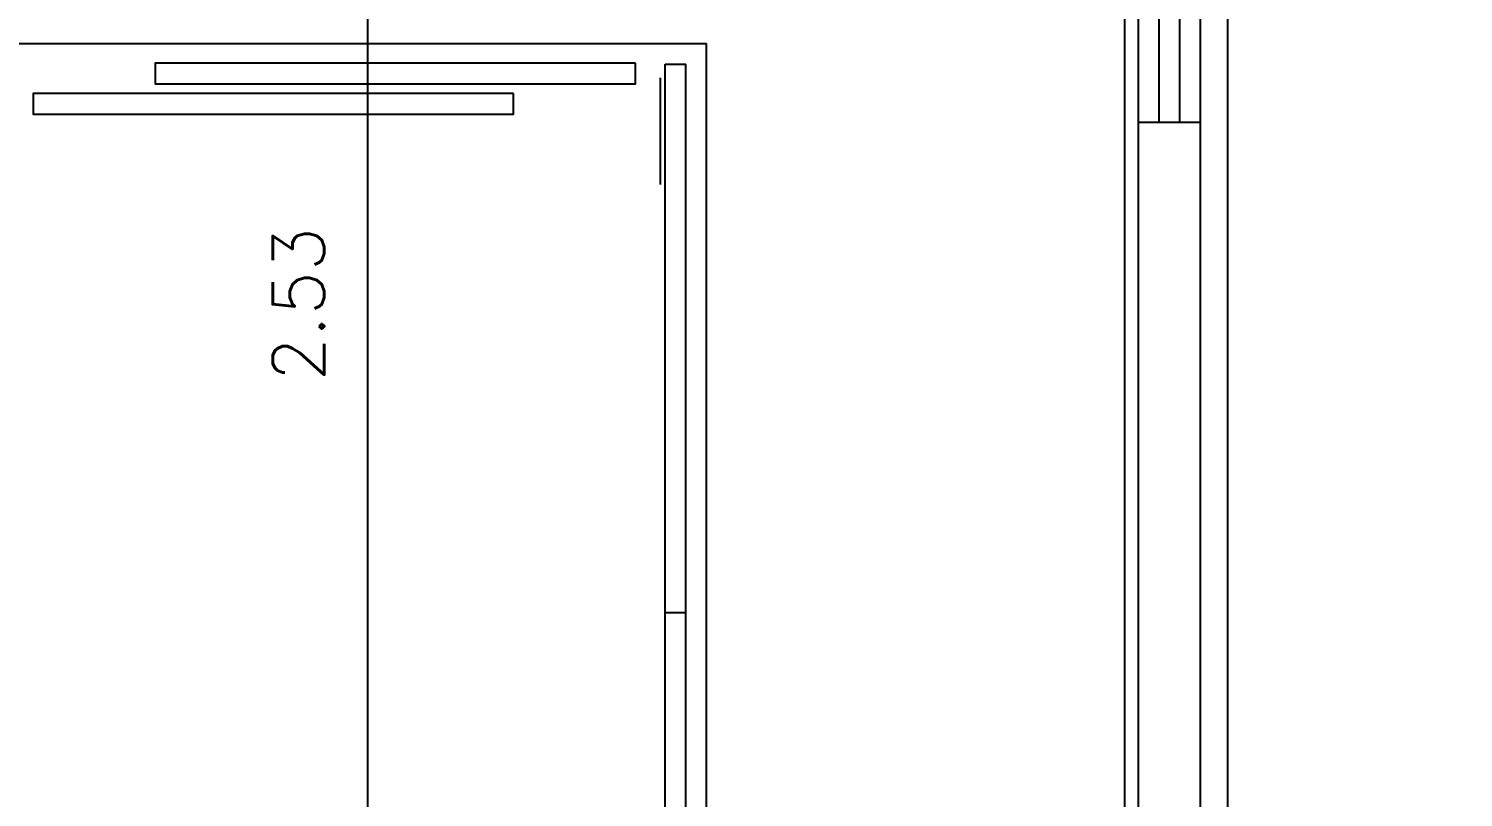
# Model space of a CAD drawing. Header units: millimetres. Extents: x 1658.6 to 1706.6, y -26.2 to 3.6.
# Drawn here: x 1676.307 to 1678.398, y -0.272 to 0.849 of the extents above; entities that cross this region are included whole.
import ezdxf

# ---------------------------------------------------------------- set-up
doc = ezdxf.new("R2010")
doc.units = ezdxf.units.MM
doc.linetypes.add('DASHED2', pattern=[0.375, 0.25, -0.125])
for name, color, linetype in [('COTA', 11, 'Continuous'), ('EMVISTA', 2, 'Continuous'), ('ESQUADRIA', 2, 'Continuous'), ('HACHURA 1', 8, 'Continuous'), ('HACHURIA', 11, 'Continuous'), ('PAREDE', 7, 'Continuous'), ('PISO', 1, 'Continuous'), ('PROJECAO', 1, 'DASHED2')]:
    doc.layers.add(name, color=color, linetype=linetype)
doc.styles.add('ROMANS', font='romans.shx')
doc.dimstyles.new('Copy of TICK50', dxfattribs={"dimtxt": 0.075, "dimasz": 0.0995, "dimexe": 0.18, "dimexo": 0.0625, "dimgap": 0.063, "dimtad": 1, "dimrnd": 0.005, "dimzin": 4, "dimdsep": 46, "dimtxsty": 'ROMANS', "dimblk1": 'TICK', "dimblk2": 'TICK', "dimsah": 1, "dimcen": 0.09, "dimse1": 1, "dimse2": 1, "dimclrd": 256, "dimclrt": 2, "dimaunit": 1, "dimadec": 4, "dimazin": 0, "dimtfac": 1, "dimtix": 1, "dimtmove": 2, "dimatfit": 3, "dimldrblk": 'TICK', "dimfxl": 0.18, "dimtfillclr": 256, "dimtolj": 1, "dimtzin": 0, "dimlwd": -1, "dimarcsym": 0})

# ---------------------------------------------------------------- blocks, each defined once
blk = doc.blocks.new('TICK')
at = {"layer": 'COTA'}
for p, q in [((0, 1.907592907288972), (0, -1.907600000000002)), ((-1, 0), (1, 0))]:
    blk.add_line(p, q, dxfattribs=at)
at = {"layer": 'COTA', "color": 2}
blk.add_line((0.5, 0.5), (-0.5, -0.5), dxfattribs=at)
blk = doc.blocks.new('*D70')
at = {"layer": 'COTA'}
blk.add_line((1676.800294762306, 1.612541930099076), (1676.800294762306, -0.7189583672256167), dxfattribs=at)
at = {"layer": 'Defpoints', "color": 0}
for p in [(1677.924447151719, 1.712041930099076), (1676.800294762306, -0.8184583672256167), (1677.204447151719, -0.8184583672256167)]:
    blk.add_point(p, dxfattribs=at)
at = {"layer": 'COTA', "xscale": 0.0995, "yscale": 0.0995, "zscale": 0.0995}
for p, rotation in [((1676.800294762306, 1.712041930099076), 90), ((1676.800294762306, -0.8184583672256167), 270)]:
    blk.add_blockref('TICK', p, dxfattribs=dict(at, rotation=rotation))
at = {"layer": 'COTA', "color": 2, "insert": (1676.699794762306, 0.4467917814367297), "char_height": 0.075, "attachment_point": 5, "rotation": 90, "style": 'ROMANS'}
blk.add_mtext('\\A1;2.53', dxfattribs=at)
blk = doc.blocks.new('*D49')
at = {"layer": 'COTA'}
blk.add_line((1678.113947151718, 2.320982097191134), (1681.944947151717, 2.320982097191134), dxfattribs=at)
at = {"layer": 'Defpoints', "color": 0}
for p in [(1682.044447151717, 2.320982097191134), (1678.014447151718, 1.802041930099108), (1682.044447151717, -0.5768124184628078)]:
    blk.add_point(p, dxfattribs=at)
at = {"layer": 'COTA', "xscale": 0.0995, "yscale": 0.0995, "zscale": 0.0995, "rotation": 180}
blk.add_blockref('TICK', (1678.014447151718, 2.320982097191134), dxfattribs=at)
at = {"layer": 'COTA', "xscale": 0.0995, "yscale": 0.0995, "zscale": 0.0995}
blk.add_blockref('TICK', (1682.044447151717, 2.320982097191134), dxfattribs=at)
at = {"layer": 'COTA', "color": 2, "insert": (1680.029447151717, 2.421482097191134), "char_height": 0.075, "attachment_point": 5, "style": 'ROMANS'}
blk.add_mtext('\\A1;4.03', dxfattribs=at)
blk = doc.blocks.new('ESTRUTURA(20-03-2019)')
at = {"layer": 'PROJECAO', "color": 11}
blk.add_line((-22.08999999999901, 12.97999999999989), (-22.08999999999901, 15.60050029732461), dxfattribs=at)

msp = doc.modelspace()

# ---------------------------------------------------------------- linework, layer by layer
at = {"layer": 'EMVISTA', "color": 1}
for p, q in [((1678.014447151718, 0.7120419300990619), (1678.014447151718, 1.802041930099122)), ((1677.924447151719, 0.7120419300990619), (1677.924447151719, 1.712041930099076))]:
    msp.add_line(p, q, dxfattribs=at)
at = {"layer": 'ESQUADRIA'}
for p, q in [((1677.984447151719, 0.7120419300990477), (1677.984447151719, 1.772041930099121)), ((1677.954447151718, 0.7120419300990619), (1677.954447151718, 1.742041930099106)), ((1677.234447151719, -0.803458367225609), (1677.234447151719, 0.7970419301031066)), ((1677.234447151719, 0.7970419301031066), (1677.264447151719, 0.7970419301031066)), ((1677.264447151719, -0.803458367225609), (1677.264447151719, 0.7970419301031066)), ((1677.264447151719, -0.003208218561251197), (1677.234447151719, -0.003208218561251197))]:
    msp.add_line(p, q, dxfattribs=at)
for points in [[(1677.191115754875, 0.7980842720216756), (1676.491115754875, 0.7980842720216756), (1676.491115754875, 0.7680842720216745), (1677.191115754875, 0.7680842720216745)], [(1677.013050331491, 0.7541474066677907), (1676.313050331491, 0.7541474066677907), (1676.313050331491, 0.7241474066677895), (1677.013050331491, 0.7241474066677895)]]:
    msp.add_lwpolyline(points, close=True, dxfattribs=at)
at = {"layer": 'HACHURA 1'}
msp.add_line((1677.227132508437, 0.7770710621505614), (1677.227132508437, 0.6214853615492757), dxfattribs=at)
at = {"layer": 'HACHURIA'}
for p, q in [((1678.054447151718, -0.7784583672256247), (1678.054447151718, 1.842041930099086)), ((1677.904447151719, -0.803458367225609), (1677.904447151719, 1.697041930099076))]:
    msp.add_line(p, q, dxfattribs=at)
at = {"layer": 'PAREDE'}
for p, q in [((1677.924447151718, -0.8184583672256167), (1677.924447151718, 0.7120419300990619)), ((1677.924447151718, 0.7120419300990619), (1678.014447151718, 0.7120419300990619)), ((1678.014447151718, -0.8184583672256167), (1678.014447151718, 0.7120419300990619))]:
    msp.add_line(p, q, dxfattribs=at)
at = {"layer": 'PISO'}
for p in [(1675.809447151719, 0.8270419301031069), (1677.294447151718, -0.803458367225609)]:
    msp.add_line(p, (1677.294447151718, 0.8270419301031069), dxfattribs=at)

# ---------------------------------------------------------------- block references
at = {"layer": 'PAREDE'}
msp.add_blockref('ESTRUTURA(20-03-2019)', (1700.104447151718, -13.79845836722551), dxfattribs=at)

# ---------------------------------------------------------------- dimensions: what is measured, and where the dimension line sits
at = {"layer": 'COTA'}
dim = msp.add_linear_dim(base=(1682.044447151717, 2.320982097191134), p1=(1678.014447151718, 1.802041930099108), p2=(1682.044447151717, -0.5768124184628078), dimstyle='Copy of TICK50', dxfattribs=at)
dim.commit()
dim.dimension.update_dxf_attribs({"geometry": '*D49', "text_midpoint": (1680.029447151717, 2.421482097191134)})
dim = msp.add_linear_dim(base=(1676.800294762306, -0.8184583672256167), p1=(1677.924447151719, 1.712041930099076), p2=(1677.204447151719, -0.8184583672256167), angle=90, dimstyle='Copy of TICK50', dxfattribs=at)
dim.commit()
dim.dimension.update_dxf_attribs({"geometry": '*D70', "text_midpoint": (1676.699794762306, 0.4467917814367297)})

doc.saveas('drawing.dxf')
